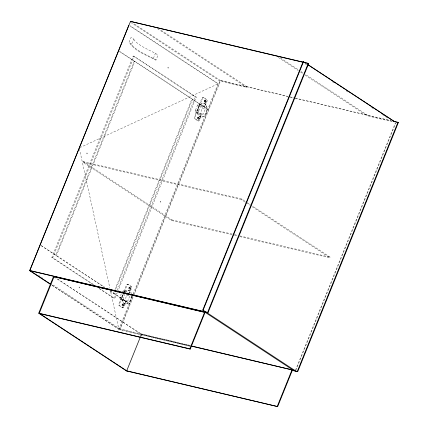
<?xml version="1.0" encoding="UTF-8"?>
<svg xmlns="http://www.w3.org/2000/svg" width="428" height="428" viewBox="0 0 428 428"><rect width="100%" height="100%" fill="white"/><g stroke="black" fill="none" stroke-linecap="round" stroke-linejoin="round"><path stroke-width="0.32" stroke-dasharray="2.14 1.6" d="M231.971 234.763L171.612 220.527L83 162.255L83.262 161.597L241.622 198.95L246.64 202.246M155.91 60.177L153.352 58.497L142.438 52.928A34.556 6.062 22 0 1 134.906 47.973L132.696 45.908L131.621 44.202L133.691 39.076L131.08 37.391L129.047 42.281C134.895 51.408 146.954 55.378 156.076 60.054L157.98 55.046L155.423 53.366L144.509 47.797A34.556 6.062 22 0 1 136.976 42.843L134.767 40.783L133.691 39.076M92.887 284.508L51.809 257.495L133.215 56.015L134.103 56.228L196.275 97.108L117.63 291.768M93.78 284.716L52.703 257.704L134.103 56.228M153.352 58.497L155.423 53.366M113.944 292.051L113.447 293.287L114.099 293.442L114.602 292.206M114.945 289.579L191.888 99.136L192.541 99.291L115.597 289.735M117.379 292.388L114.875 298.589L113.982 298.375L116.234 292.795M117.235 290.318L195.382 96.899L133.215 56.015M123.392 294.277L119.423 304.11A1.204 0.781 -76.7 0 0 119.653 305.651L122.809 307.727A1.204 0.781 -76.7 0 0 123.927 307.074L126.148 301.58L122.879 300.804L120.059 298.953L119.979 297.043L121.359 293.624M195.462 110.221L197.533 105.09L198.801 104.068L202.07 104.839L204.889 106.69L207.109 101.195A1.204 0.781 -76.7 0 0 206.874 99.654L203.723 97.579A1.204 0.781 -76.7 0 0 202.599 98.237L194.906 117.283A1.204 0.781 -76.7 0 0 195.136 118.829L198.292 120.899A1.204 0.781 -76.7 0 0 199.411 120.247L201.631 114.752L198.817 112.901L195.543 112.131L195.462 110.221L198.731 110.991L198.817 112.901M131.626 296.149A7.025 4.553 -76.7 0 1 125.051 303.869L124.323 303.516A7.025 4.553 -76.7 0 1 122.975 294.518L122.676 294.443L118.829 303.971A1.204 0.781 -76.7 0 0 119.059 305.512L122.215 307.588A1.204 0.781 -76.7 0 0 123.334 306.93L125.554 301.435M123.879 291.468L126.522 284.92A1.204 0.781 -76.7 0 1 127.646 284.267L130.797 286.337A1.204 0.781 -76.7 0 1 131.027 287.884L128.807 293.378M124.388 291.821L127.121 285.059A1.204 0.781 -76.7 0 1 128.239 284.406L131.391 286.482A1.204 0.781 -76.7 0 1 131.626 288.023L129.652 292.907M126.148 301.58L123.334 299.728L123.248 297.818L124.628 294.4M198.731 110.991L200.802 105.86L202.07 104.839M122.879 300.804L124.821 300.231L126.891 295.101L126.324 293.335M195.543 112.131L198.362 113.982L200.304 113.404L202.374 108.273L201.615 105.919L198.801 104.068M201.037 114.613L198.817 120.108A1.204 0.781 -76.7 0 1 197.699 120.76L194.542 118.684A1.204 0.781 -76.7 0 1 194.312 117.144L202.005 98.092A1.204 0.781 -76.7 0 1 203.129 97.44L206.28 99.515A1.204 0.781 -76.7 0 1 206.51 101.056L204.29 106.551M124.923 303.81L125.848 301.51L127.795 300.932L129.866 295.802M129.106 293.447L130.037 291.147L129.738 291.077L130.021 291.19M200.106 116.914L200.422 116.94L201.331 114.683L203.279 114.105L205.349 108.974L204.589 106.62L205.52 104.32L205.205 104.293M132.124 296.449L118.856 329.298L189.743 346.038M133.129 293.972L218.018 83.861L129.374 25.573M119.551 329.485L133.365 295.154M133.616 294.539L220.195 80.384L287.664 96.295M190.021 346.273L119.958 329.753L133.477 296.288M133.729 295.668L220.602 80.646L133.135 23.133M171.612 220.527L171.879 219.869L83.262 161.597M140.384 336.766L141.368 334.327L55.742 278.023M140.512 336.627L141.502 334.188L190.176 345.669M141.165 336.285L141.903 334.45L56.277 278.147M130.636 22.326L219.928 81.042L246.689 87.355L246.956 86.691L159.895 29.446M245.26 202.177L241.36 199.609L241.622 198.95M392.476 121.739L366.989 115.731L367.256 115.068L305.314 74.338M239.76 236.604L329.972 257.881L330.239 257.223L252.215 205.916M295.47 370.241L395.344 123.039M295.823 370.327L395.702 123.125M122.05 291.917L123.318 290.896L126.586 291.666L127.993 292.591M125.318 292.688L126.586 291.666M79.838 147.644L218.018 83.861L218.671 84.016L130.026 25.728M290.259 96.91L294.796 97.98M295.448 98.13L390.834 120.632M220.602 80.646L289.365 96.867M290.013 97.022L294.555 98.092M295.202 98.247L391.861 121.044M202.936 97.365L203.53 97.504M195.382 96.899L196.275 97.108M205.483 100.211A1.204 0.781 -76.7 0 1 205.643 102.164A1.204 0.781 -76.7 0 1 204.359 101.741A1.204 0.781 -76.7 0 1 205.483 100.211L205.633 100.248A1.204 0.781 -76.7 0 1 205.793 102.201A1.204 0.781 -76.7 0 1 204.509 101.773A1.204 0.781 -76.7 0 1 205.633 100.248M204.841 100.676L205.29 100.783M204.589 101.853L205.033 101.96M203.969 103.448L204.263 103.517M201.615 105.919L204.889 106.69M197.533 105.09L200.802 105.86M202.374 108.273L205.349 108.974M198.159 107.621L198.458 107.69A7.025 4.553 -76.7 0 1 204.991 103.87L205.633 104.416A7.025 4.553 -76.7 0 1 206.339 112.874A7.025 4.553 -76.7 0 1 200.534 117.042L199.512 116.619A7.025 4.553 -76.7 0 1 198.159 107.621A7.025 4.553 -76.7 0 1 204.691 103.801L205.338 104.346A7.025 4.553 -76.7 0 1 206.045 112.805A7.025 4.553 -76.7 0 1 200.234 116.972M200.304 113.404L203.279 114.105M198.362 113.982L201.631 114.752M198.672 117.063A1.204 0.781 -76.7 0 1 198.838 119.016A1.204 0.781 -76.7 0 1 197.549 118.588A1.204 0.781 -76.7 0 1 198.672 117.063L198.822 117.101A1.204 0.781 -76.7 0 1 198.988 119.054A1.204 0.781 -76.7 0 1 197.699 118.626A1.204 0.781 -76.7 0 1 198.822 117.101M198.036 117.529L198.48 117.636M197.779 118.706L198.228 118.813M197.886 120.84L198.48 120.98M83 162.255L241.36 199.609M171.879 219.869L233.538 234.41M234.186 234.565L237.433 235.33M240.028 235.94L330.239 257.223M234.571 235.379L239.113 236.449M51.809 257.495L52.703 257.704M127.453 284.187L128.047 284.331M130 287.038A1.204 0.781 -76.7 0 1 130.16 288.991A1.204 0.781 -76.7 0 1 128.876 288.563A1.204 0.781 -76.7 0 1 130 287.038L130.149 287.076A1.204 0.781 -76.7 0 1 130.31 289.028A1.204 0.781 -76.7 0 1 129.026 288.6A1.204 0.781 -76.7 0 1 130.149 287.076M129.363 287.504L129.807 287.611M129.106 288.681L129.55 288.788M128.486 290.275L128.78 290.345M126.891 295.101L129.272 295.662M119.979 297.043L123.248 297.818M120.059 298.953L123.334 299.728M124.821 300.231L127.795 300.932M124.639 303.698L124.939 303.768M124.623 303.741L125.051 303.869M123.189 303.891A1.204 0.781 -76.7 0 1 123.355 305.843A1.204 0.781 -76.7 0 1 122.071 305.415A1.204 0.781 -76.7 0 1 123.189 303.891L123.339 303.923A1.204 0.781 -76.7 0 1 123.505 305.876A1.204 0.781 -76.7 0 1 122.215 305.453A1.204 0.781 -76.7 0 1 123.339 303.923M122.552 304.356L122.997 304.463M122.301 305.533L122.745 305.64M122.403 307.662L122.997 307.807M190.011 345.38L119.819 328.822L51.735 284.053M141.368 334.327L189.93 345.781M200.534 117.042L199.806 116.694A7.025 4.553 -76.7 0 1 198.458 107.69M305.02 63.692L306.694 64.794M332.363 81.673L334.594 83.144M346.316 90.848L348.547 92.314M371.429 107.364L373.66 108.83M382.033 114.335L387.613 118.005M280.196 57.823L298.616 69.93M300.847 71.401L303.078 72.867M278.259 57.379L298.348 70.593M300.579 72.059L302.815 73.525M305.046 74.996L366.989 115.731M157.397 28.639L246.689 87.355M131.621 44.202L129.026 42.468M119.107 51.002L208.313 109.659L119.573 51.579M247.197 202.615L251.653 205.547M245.816 202.54L249.717 205.108M251.948 206.574L329.972 257.881M123.318 290.896L125.195 292.131M41.222 245.522L104.78 287.316M110.221 290.89L129.866 303.81L110.119 291.099M41.099 245.715L104.576 287.455M99.328 288.365L114.875 298.589M98.991 288.52L113.982 298.375M38.338 275.247L42.249 277.815M52.023 285.08L119.958 329.753M51.954 285.31L118.856 329.298L110.445 290.805M79.378 148.575L109.873 288.199M124.794 291.655A7.025 4.553 -76.7 0 1 129.507 290.698L130.149 291.243A7.025 4.553 -76.7 0 1 131.433 293.865M124.5 291.586A7.025 4.553 -76.7 0 1 129.208 290.628L129.855 291.174A7.025 4.553 -76.7 0 1 130.834 292.784M131.326 296.074A7.025 4.553 -76.7 0 1 124.751 303.8L124.029 303.447A7.025 4.553 -76.7 0 1 122.676 294.443M86.996 152.887L86.697 153.62L87.152 153.919L87.446 153.187L86.996 152.887M134.221 61.215L55.779 255.372L56.437 255.521L134.879 61.37L134.221 61.215M79.308 286.931L79.014 287.664L79.464 287.958L79.758 287.225L79.308 286.931M168.113 67.137L167.819 67.87L168.268 68.164L168.562 67.431L168.113 67.137M160.43 201.176L160.131 201.909L160.58 202.209L160.88 201.476L160.43 201.176M205.344 101.837A0.605 0.391 -76.7 0 0 205.387 100.821A0.605 0.391 -76.7 0 0 204.761 101.452A0.605 0.391 -76.7 0 0 205.344 101.837M198.533 118.69A0.605 0.391 -76.7 0 0 198.576 117.673A0.605 0.391 -76.7 0 0 197.95 118.305A0.605 0.391 -76.7 0 0 198.533 118.69M198.089 118.583A0.605 0.391 -76.7 0 0 198.132 117.566A0.605 0.391 -76.7 0 0 197.506 118.203A0.605 0.391 -76.7 0 0 198.089 118.583M204.9 101.736A0.605 0.391 -76.7 0 0 204.937 100.719A0.605 0.391 -76.7 0 0 204.311 101.35A0.605 0.391 -76.7 0 0 204.9 101.736M129.861 288.665A0.605 0.391 -76.7 0 0 129.903 287.648A0.605 0.391 -76.7 0 0 129.277 288.279A0.605 0.391 -76.7 0 0 129.861 288.665M123.055 305.517A0.605 0.391 -76.7 0 0 123.093 304.501A0.605 0.391 -76.7 0 0 122.467 305.132A0.605 0.391 -76.7 0 0 123.055 305.517M122.606 305.41A0.605 0.391 -76.7 0 0 122.649 304.394A0.605 0.391 -76.7 0 0 122.023 305.025A0.605 0.391 -76.7 0 0 122.606 305.41M129.417 288.563A0.605 0.391 -76.7 0 0 129.454 287.546A0.605 0.391 -76.7 0 0 128.828 288.178A0.605 0.391 -76.7 0 0 129.417 288.563"/><path stroke-width="0.64" d="M50.836 284.572L29.65 270.646L128.817 25.204M50.932 284.363L29.853 270.501L130.497 21.4L303.056 62.103M190.824 345.819L292.474 369.969L277.676 406.6L126.57 370.958L38.718 313.189L53.521 276.558L204.627 312.199L205.028 312.467L190.23 349.098L39.66 313.585M140.266 337.237L126.699 370.819L277.676 406.6M203.883 310.803L202.77 310.07L303.147 61.632L305.731 63.178M204.242 310.889L203.129 310.156L303.505 61.712M190.23 349.098L189.823 348.831L204.627 312.199M308.246 63.328L308.652 63.59L208.008 312.691L207.601 312.429L308.246 63.328L304.351 62.408M277.269 406.333L292.067 369.701M293.999 369.91L293.731 370.568L204.44 311.851M397.944 122.306L398.35 122.574L297.706 371.675L297.3 371.408L397.944 122.306L393.402 121.236M248.32 49.364L130.497 21.4M249.62 49.669L302.815 62.215M304.11 62.52L308.652 63.59M393.808 121.504L398.35 122.574M202.77 310.07L203.129 310.156M29.853 270.501L207.601 312.429M29.65 270.646L208.008 312.691M205.028 312.467L54.056 276.686L39.253 313.317L127.105 371.087M191.23 346.086L292.474 369.969M295.218 370.862L295.571 370.948M292.11 370.183L297.3 371.408M291.864 370.3L297.706 371.675M38.718 313.189L189.823 348.831M307.962 64.644L394.835 121.771M303.147 61.632L304.822 62.729M308.074 64.869L394.482 121.686M205.354 311.621L294.459 370.215M53.521 276.558L54.634 277.291"/></g></svg>
